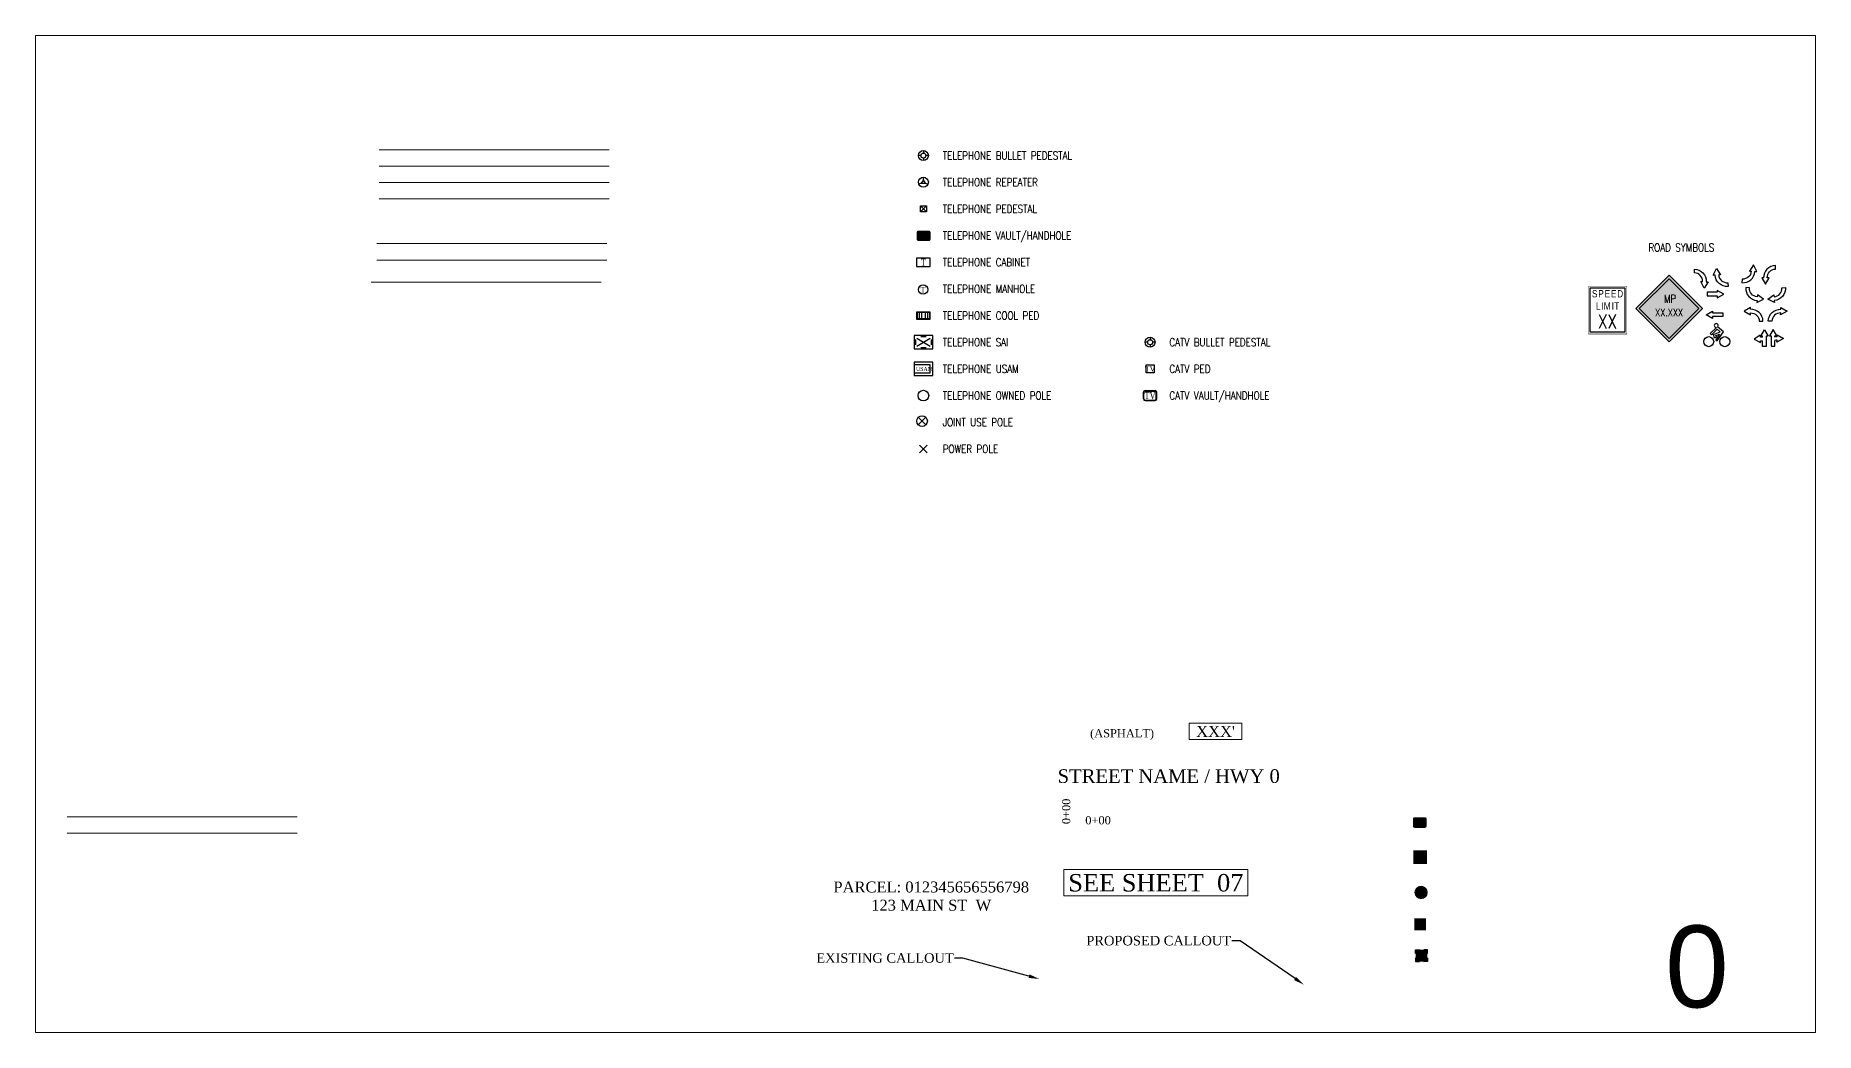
# Model space of a CAD drawing. Header units: feet. Extents: x 865220 to 2866543, y -2240498 to 973965.
# Drawn here: x 2855449 to 2856101, y 956130 to 956496 of the extents above; entities that cross this region are included whole.
import ezdxf
from ezdxf import colors
from ezdxf.entities.mleader import LeaderData, LeaderLine
from ezdxf.enums import TextEntityAlignment as Align
from ezdxf.lldxf.tags import DXFTag
from ezdxf.math import Vec2, Vec3

# ---------------------------------------------------------------- set-up
doc = ezdxf.new("R2010")
doc.units = ezdxf.units.FT
doc.header["$LTSCALE"] = 0.015
doc.header["$MEASUREMENT"] = 0
doc.set_wipeout_variables(frame=1)
for name, color, linetype in [('ADDRESS', 7, 'Continuous'), ('BOC', 7, 'BOC'), ('BORDER', 7, 'Continuous'), ('CATV STRUCT-EX', 30, 'CATV'), ('CENTER_LINE', 7, 'CL'), ('DETAIL', 7, 'Continuous'), ('DIMENSION-PROP', 7, 'Continuous'), ('EASEMENT', 7, 'EASEMENT'), ('ELEC STRUCT-EX', 1, 'Continuous'), ('EOP', 7, 'EOP'), ('F1', 112, 'F1'), ('FOOTAGE', 7, 'Continuous'), ('NOTES', 7, 'Continuous'), ('PUE', 7, 'PUE'), ('RUNNING LINE (AERIAL)', 10, 'Continuous'), ('RW', 174, 'RW'), ('STATIONING', 7, 'Continuous'), ('STREET NAME', 7, 'Continuous'), ('TAIL', 1, 'MST'), ('TEL LINE', 30, 'TEL'), ('TELEPHONE STRUCT-EX', 30, 'Continuous'), ('TELEPHONE STRUCT-PROP', 6, 'Continuous'), ('TRAFFIC LANE', 254, 'LANE')]:
    doc.layers.add(name, color=color, linetype=linetype)
doc.layers.add('RUNNING LINE (UNDERGROUND)', color=10, linetype='Continuous', lineweight=40)
doc.layers.add('WORK BOUNDARY', color=110, linetype='Continuous', lineweight=40)
doc.styles.add('Dimensions 100', font='arial.ttf')
doc.styles.add('Line', font='txt.shx', dxfattribs={"height": 3})
doc.styles.add('RS332', font='romans.shx', dxfattribs={"width": 0.8})
doc.styles.add('SIMPLEX', font='times.ttf', dxfattribs={"width": 0.8})
doc.styles.get("Standard").update_dxf_attribs({"font": 'times.ttf'})
doc.styles.add('Utilities', font='arial.ttf', dxfattribs={"height": 2.5})
tags = doc.linetypes.add('BOC', pattern='A,100,-5,["BOC",Line,S=1,R=0,X=0,Y=-1.5],-12', length=117).pattern_tags.tags
tags[6] = DXFTag(74, 10)
tags = doc.linetypes.add('CATV', pattern='A,20,-5,["CATV",Line,S=1,R=0,X=-2,Y=-1.5],-12', length=37).pattern_tags.tags
tags[6] = DXFTag(74, 10)
tags = doc.linetypes.add('CL', pattern='A,10,-8,8,-8,35,-8,8,-8,20,-5,["C/L",Line,S=1,R=0,X=0,Y=-1.5],-12,10', length=140).pattern_tags.tags
tags[22] = DXFTag(74, 10)
tags = doc.linetypes.add('EASEMENT', pattern='A,20,-4,4,-4,4,-4,4,-5,["ESMT",Line,S=1,R=0,X=-2,Y=-1.5],-12,4,-4', length=69).pattern_tags.tags
tags[18] = DXFTag(74, 10)
tags = doc.linetypes.add('EOP', pattern='A,100,-5,["EOP",Line,S=1,R=0,X=0,Y=-1.5],-12', length=117).pattern_tags.tags
tags[6] = DXFTag(74, 10)
tags = doc.linetypes.add('F1', pattern='A,15,-5,["F1",Line,S=1.5,R=0,X=0,Y=-1.5],-12', length=32).pattern_tags.tags
tags[6] = DXFTag(74, 10)
tags = doc.linetypes.add('LANE', pattern='A,10,-8,8,-8,8,-8,20,-5,["LANE",Line,S=1,R=0,X=0,Y=-1.5],-18,10', length=103).pattern_tags.tags
tags[18] = DXFTag(74, 10)
tags = doc.linetypes.add('MST', pattern='A,5,-5,5,-5,["TAIL",Line,S=1.5,R=0,X=0,Y=-1.5],-20', length=40).pattern_tags.tags
tags[10] = DXFTag(74, 10)
tags = doc.linetypes.add('PUE', pattern='A,20,-4,4,-4,4,-4,4,-5,["PUE",Line,S=1,R=0,X=0,Y=-1.5],-12,4,-4', length=69).pattern_tags.tags
tags[18] = DXFTag(74, 10)
tags = doc.linetypes.add('RW', pattern='A,10,-8,8,-8,8,-8,20,-5,["R/W",Line,S=1,R=0,X=0,Y=-1.5],-12,10', length=97).pattern_tags.tags
tags[18] = DXFTag(74, 10)
tags = doc.linetypes.add('TEL', pattern='A,20,-5,["T",Line,S=1,R=0,X=0,Y=-1.5],-12', length=37).pattern_tags.tags
tags[6] = DXFTag(74, 10)

# ---------------------------------------------------------------- blocks, each defined once
blk = doc.blocks.new("4'x4' BORE PIT")
at = {"color": 6}
blk.add_wipeout([(-2, 2), (2, 2), (2, -2), (-2, -2)], dxfattribs=at)
at = {"ltscale": 40, "true_color": 0xffffff}
h = blk.add_hatch(color=7, dxfattribs=at)
h.dxf.hatch_style = 1
h.paths.add_polyline_path([(-2, -2), (2, -2), (2, 2), (-2, 2)])
at = {"layer": 'RUNNING LINE (UNDERGROUND)', "color": 6, "lineweight": 0, "const_width": 0.3, "flags": 128}
blk.add_lwpolyline([(-2, 2), (2, 2), (2, -2), (-2, -2)], close=True, dxfattribs=at)
blk = doc.blocks.new('NEW HH')
at = {"ltscale": 40, "true_color": 0xffffff}
h = blk.add_hatch(color=7, dxfattribs=at)
h.dxf.hatch_style = 1
h.paths.add_polyline_path([(-0.061, -0.031, 0.414214), (-0.046, -0.046), (0.046, -0.046, 0.414214), (0.061, -0.031), (0.061, 0.031, 0.414214), (0.046, 0.046), (-0.046, 0.046, 0.414214), (-0.061, 0.031)])
at = {"layer": 'RUNNING LINE (UNDERGROUND)', "color": 6, "lineweight": 0, "const_width": 0.005, "flags": 128}
blk.add_lwpolyline([(-0.061, 0.031), (-0.061, -0.031, 0.414214), (-0.046, -0.046), (0.046, -0.046, 0.414214), (0.061, -0.031), (0.061, 0.031, 0.414214), (0.046, 0.046), (-0.046, 0.046, 0.414214)], format="xyb", close=True, dxfattribs=at)
at = {"layer": 'TELEPHONE STRUCT-PROP', "color": 18, "true_color": 0x000000, "style": 'Utilities'}
blk.add_text('HH', height=0.05, dxfattribs=at).set_placement((0, 0), align=Align.MIDDLE_CENTER)
blk = doc.blocks.new('Turn Arrow 1')
at = {"layer": 'TRAFFIC LANE'}
blk.add_lwpolyline([(6.03, 6.95, -0.414017), (1.59, 3.08), (1.47, 1.3, 0.414017), (7.82, 6.82), (8.73, 6.76), (7.14, 10.02), (5.12, 7.01)], format="xyb", close=True, dxfattribs=at).dxf.unprotected_set("ltscale", 0)
blk = doc.blocks.new('Turn Arrow 2')
at = {"layer": 'TRAFFIC LANE'}
blk.add_lwpolyline([(2.39, 4, -0.414017), (6.43, 8.28), (6.38, 10.07, 0.414017), (0.6, 3.95), (-0.32, 3.92), (1.58, 0.84), (3.3, 4.03)], format="xyb", close=True, dxfattribs=at).dxf.unprotected_set("ltscale", 0)
blk = doc.blocks.new('Turn Arrow Hybrid 1')
at = {"layer": 'TRAFFIC LANE', "ltscale": 10}
blk.add_lwpolyline([(26429.56, 28334.88), (26429.56, 28335.33), (26430.46, 28335.33), (26428.67, 28338.45), (26426.85, 28335.31), (26427.77, 28335.32), (26427.8, 28330.31), (26429.59, 28330.32), (26429.57, 28333.06)], dxfattribs=at)
blk.add_lwpolyline([(26429.56, 28334.88, -0.046171), (26430.66, 28334.95), (26430.69, 28335.86), (26433.77, 28333.96), (26430.58, 28332.24), (26430.61, 28333.16, 0.062647), (26429.57, 28333.06, 0.062647)], format="xyb", dxfattribs=at)
blk = doc.blocks.new('Turn Arrow Hybrid 2')
at = {"layer": 'TRAFFIC LANE', "ltscale": 10}
blk.add_lwpolyline([(26423.55, 28334.64, 0.046171), (26422.46, 28334.71), (26422.43, 28335.62), (26419.35, 28333.72), (26422.54, 28332), (26422.51, 28332.92, -0.062647), (26423.54, 28332.82, -0.062647)], format="xyb", dxfattribs=at)
blk.add_lwpolyline([(26423.55, 28334.64), (26423.56, 28335.09), (26422.66, 28335.09), (26424.44, 28338.21), (26426.26, 28335.07), (26425.35, 28335.08), (26425.32, 28330.07), (26423.53, 28330.08), (26423.54, 28332.82)], dxfattribs=at)
blk = doc.blocks.new('TELEPHONE BULLET PEDESTAL')
at = {"layer": 'TELEPHONE STRUCT-EX'}
for p, q in [((-0.9375, 0), (-1.875, 0)), ((-0.9375, 0), (-1.875, 0)), ((0, 1.875), (0, 0.9375)), ((0, 1.875), (0, 0.9375)), ((1.875, 0), (0.9375, 0)), ((1.875, 0), (0.9375, 0)), ((0, -0.9375), (0, -1.875)), ((0, -0.9375), (0, -1.875))]:
    blk.add_line(p, q, dxfattribs=at)
for radius in [1.875, 1.875, 0.9375, 0.9375]:
    blk.add_circle((0, 0), radius, dxfattribs=at)
blk = doc.blocks.new('TELEPHONE REPEATER')
at = {"layer": 'TELEPHONE STRUCT-EX'}
for p, q in [((0, 0.94), (-0.86, -0.37)), ((0, 0.94), (0, 1.88)), ((0.86, -0.37), (0, 0.94)), ((-0.86, -0.37), (-1.73, -0.73)), ((-0.86, -0.37), (0.86, -0.37)), ((0.86, -0.37), (1.73, -0.73))]:
    blk.add_line(p, q, dxfattribs=at)
blk.add_circle((0, 0), 1.88, dxfattribs=at)
blk = doc.blocks.new('TELPED')
at = {"linetype": 'Continuous', "flags": 128}
blk.add_lwpolyline([(0.28, 0.28), (0.28, -0.28), (-0.28, -0.28), (-0.28, 0.28)], close=True, dxfattribs=at)
blk = doc.blocks.new('TELEPHONE PEDESTAL')
at = {"layer": 'TELEPHONE STRUCT-EX'}
for p, q in [((-1.12, 1.12), (1.12, -1.12)), ((1.12, 1.12), (-1.12, -1.12))]:
    blk.add_line(p, q, dxfattribs=at)
at = {"layer": 'TELEPHONE STRUCT-EX', "xscale": 4, "yscale": 4, "zscale": 4}
blk.add_blockref('TELPED', (0, 0), dxfattribs=at)
blk = doc.blocks.new('TELEPHONE MANHOLE')
at = {"layer": 'TELEPHONE STRUCT-EX'}
blk.add_circle((0, 0), 1.76, dxfattribs=at)
at = {"layer": 'TELEPHONE STRUCT-EX', "style": 'SIMPLEX'}
blk.add_text('T', height=2, dxfattribs=at).set_placement((0, 0.01), align=Align.MIDDLE_CENTER)
blk = doc.blocks.new('SAI')
at = {"layer": 'TELEPHONE STRUCT-EX'}
for p, q in [((3.5, 2.5), (-3.5, 2.5)), ((-3.5, 2.5), (-3.5, -2.5)), ((-3, 1), (-3, -1)), ((-2.5, 1.5), (2.5, -1.5)), ((-2.5, -1.5), (2.5, 1.5)), ((1, 2), (-1, 2)), ((3, -1), (3, 1)), ((3.5, -2.5), (3.5, 2.5)), ((-3.5, -2.5), (3.5, -2.5)), ((-1, -2), (1, -2))]:
    blk.add_line(p, q, dxfattribs=at)
blk = doc.blocks.new('TELEPHONE CABINET')
at = {"layer": 'TELEPHONE STRUCT-EX', "linetype": 'Continuous'}
blk.add_lwpolyline([(-2.6, -1.6), (2.6, -1.6), (2.6, 1.6), (-2.6, 1.6)], close=True, dxfattribs=at)
at = {"layer": 'TELEPHONE STRUCT-EX', "style": 'SIMPLEX', "width": 0.8}
blk.add_text('T', height=2.6, dxfattribs=at).set_placement((0, 0), align=Align.MIDDLE_CENTER)
blk = doc.blocks.new('TELEPHONE COOL PED')
at = {"layer": 'TELEPHONE STRUCT-EX'}
for p, q in [((-1.55, 1.23), (-1.55, -1.23)), ((-0.73, 1.23), (-0.73, -1.23)), ((0.73, 1.23), (0.73, -1.23)), ((1.55, 1.23), (1.55, -1.23))]:
    blk.add_line(p, q, dxfattribs=at)
at = {"layer": 'TELEPHONE STRUCT-EX', "flags": 128}
for points in [[(2.46, 1.43), (2.46, -1.43), (-2.46, -1.43), (-2.46, 1.43)], [(2.26, 1.23), (2.26, -1.23), (-2.26, -1.23), (-2.26, 1.23)]]:
    blk.add_lwpolyline(points, close=True, dxfattribs=at)
blk = doc.blocks.new('TELEPHONE USAM')
at = {"layer": 'TELEPHONE STRUCT-EX'}
for p, q in [((-3.5, 2.5), (-3.5, -2.5)), ((3.5, 2.5), (-3.5, 2.5)), ((2.5, 1.5), (-3.5, 1.5)), ((2.5, -1.5), (2.5, 1.5)), ((3.5, -2.5), (3.5, 2.5)), ((-3.5, -1.5), (2.5, -1.5)), ((-3.5, -2.5), (3.5, -2.5))]:
    blk.add_line(p, q, dxfattribs=at)
at = {"layer": 'TELEPHONE STRUCT-EX', "style": 'SIMPLEX', "width": 0.8}
blk.add_text('USAM', height=1.5, dxfattribs=at).set_placement((-2.77, -0.76))
blk = doc.blocks.new('TELEPHONE OWNED POLE')
at = {"layer": 'TELEPHONE STRUCT-EX'}
blk.add_circle((0, 0), 2, dxfattribs=at)
blk = doc.blocks.new('CATV PED')
at = {"layer": 'CATV STRUCT-EX', "flags": 128}
blk.add_lwpolyline([(1.5, -1.5), (-1.5, -1.5), (-1.5, 1.5), (1.5, 1.5)], close=True, dxfattribs=at)
at = {"layer": 'CATV STRUCT-EX', "style": 'SIMPLEX', "width": 0.8}
blk.add_text('TV', height=2, dxfattribs=at).set_placement((0, 0), align=Align.MIDDLE_CENTER)
blk = doc.blocks.new('CATV VAULT - HH')
at = {"layer": 'CATV STRUCT-EX'}
for p, q in [((-2.5, -1.25), (-2.5, 1.25)), ((-2.35, -1.25), (-2.35, 1.25)), ((-1.88, 1.88), (1.88, 1.88)), ((-1.88, 1.72), (1.88, 1.72)), ((2.35, -1.25), (2.35, 1.25)), ((2.5, -1.25), (2.5, 1.25)), ((-1.88, -1.72), (1.88, -1.72)), ((-1.88, -1.88), (1.88, -1.88))]:
    blk.add_line(p, q, dxfattribs=at)
for centre, radius, start, end in [((-1.88, 1.25), 0.625, 90, 180), ((-1.88, 1.25), 0.475, 90, 180), ((1.88, 1.25), 0.625, 0, 90), ((1.88, 1.25), 0.475, 0, 90), ((-1.88, -1.25), 0.625, 180, 270), ((-1.88, -1.25), 0.475, 180, 270), ((1.88, -1.25), 0.625, 270, 0), ((1.88, -1.25), 0.475, 270, 0)]:
    blk.add_arc(centre, radius, start, end, dxfattribs=at)
at = {"layer": 'CATV STRUCT-EX', "style": 'SIMPLEX', "width": 0.8}
blk.add_text('TV', height=2.6, dxfattribs=at).set_placement((0, 0), align=Align.MIDDLE_CENTER)
blk = doc.blocks.new('CATV BULLET PEDESTAL')
at = {"layer": 'CATV STRUCT-EX'}
for p, q in [((-0.9375, 0), (-1.875, 0)), ((-0.9375, 0), (-1.875, 0)), ((0, 1.875), (0, 0.9375)), ((0, 1.875), (0, 0.9375)), ((1.875, 0), (0.9375, 0)), ((1.875, 0), (0.9375, 0)), ((0, -0.9375), (0, -1.875)), ((0, -0.9375), (0, -1.875))]:
    blk.add_line(p, q, dxfattribs=at)
for radius in [1.875, 1.875, 0.9375, 0.9375]:
    blk.add_circle((0, 0), radius, dxfattribs=at)
blk = doc.blocks.new('Power Pole')
at = {"layer": 'ELEC STRUCT-EX'}
for p, q in [((1.38, 1.38), (-1.38, -1.38)), ((-1.38, 1.38), (1.38, -1.38))]:
    blk.add_line(p, q, dxfattribs=at)
blk = doc.blocks.new('EX HH')
at = {"ltscale": 40, "true_color": 0xffffff}
h = blk.add_hatch(color=7, dxfattribs=at)
h.dxf.hatch_style = 1
h.paths.add_polyline_path([(-0.061, -0.031, 0.414214), (-0.046, -0.046), (0.046, -0.046, 0.414214), (0.061, -0.031), (0.061, 0.031, 0.414214), (0.046, 0.046), (-0.046, 0.046, 0.414214), (-0.061, 0.031)])
at = {"color": 30, "const_width": 0.005, "flags": 128}
blk.add_lwpolyline([(-0.061, 0.031), (-0.061, -0.031, 0.414214), (-0.046, -0.046), (0.046, -0.046, 0.414214), (0.061, -0.031), (0.061, 0.031, 0.414214), (0.046, 0.046), (-0.046, 0.046, 0.414214)], format="xyb", close=True, dxfattribs=at)
at = {"layer": 'RUNNING LINE (UNDERGROUND)', "color": 7, "lineweight": -3, "flags": 128}
blk.add_lwpolyline([(-0.054, 0.031), (-0.054, -0.031, 0.414214), (-0.046, -0.038), (0.046, -0.038, 0.414214), (0.054, -0.031), (0.054, 0.031, 0.414214), (0.046, 0.038), (-0.046, 0.038, 0.414214)], format="xyb", close=True, dxfattribs=at)
at = {"layer": 'TELEPHONE STRUCT-PROP', "color": 30, "style": 'Utilities'}
blk.add_text('HH', height=0.05, dxfattribs=at).set_placement((0, 0), align=Align.MIDDLE_CENTER)
blk = doc.blocks.new('*U60')
at = {"ltscale": 40, "true_color": 0xffffff}
h = blk.add_hatch(color=7, dxfattribs=at)
h.dxf.hatch_style = 1
h.paths.add_polyline_path([(0, -13.51), (13.51, 0), (0, 13.51), (-13.51, 0)])
at = {"color": 18, "lineweight": 25, "ltscale": 40, "true_color": 0x000000}
for points in [[(-13.51, 0), (0, 13.51), (13.51, 0), (0, -13.51)], [(-12.09, 0), (0, 12.09), (12.09, 0), (0, -12.09)]]:
    blk.add_lwpolyline(points, close=True, dxfattribs=at)
at = {"layer": 'NOTES', "color": 18, "lineweight": 25, "ltscale": 10, "true_color": 0x000000, "insert": (-3.42, 5.6), "char_height": 3.2, "attachment_point": 1, "style": 'RS332'}
blk.add_mtext_dynamic_manual_height_columns('\\pxqc;MP', width=7.621, gutter_width=24, heights=[0], dxfattribs=at)
at = {"layer": 'NOTES', "color": 18, "lineweight": 25, "ltscale": 3, "true_color": 0x000000, "style": 'RS332', "width": 0.8}
blk.add_attdef('X.XXX', text='', height=3, dxfattribs=at).set_placement((0.02, -3.11), align=Align.CENTER)
blk = doc.blocks.new('SPEED LIMIT')
at = {"color": 7}
blk.add_wipeout([(-11.7, 14.6), (11.7, 14.6), (11.7, -14.6), (-11.7, -14.6)], dxfattribs=at)
at = {"layer": 'NOTES', "color": 7, "ltscale": 10, "const_width": 0.3}
blk.add_lwpolyline([(-11.7, 14.6), (11.7, 14.6), (11.7, -14.6), (-11.7, -14.6)], close=True, dxfattribs=at)
at = {"layer": 'NOTES', "color": 7, "ltscale": 10}
blk.add_lwpolyline([(-10.6, 13.5), (10.6, 13.5), (10.6, -13.5), (-10.6, -13.5)], close=True, dxfattribs=at)
at = {"layer": 'NOTES', "color": 7, "ltscale": 10, "insert": (-6.5, 12.2), "char_height": 4.5, "attachment_point": 1, "style": 'RS332'}
blk.add_mtext_dynamic_manual_height_columns('\\pxqc;{\\fArial|b0|i0|c0|p34;\\T1.15;SPEED LIMIT}', width=13.46, gutter_width=30, heights=[0], dxfattribs=at)
at = {"layer": 'NOTES', "color": 7, "lineweight": 30, "ltscale": 3, "style": 'RS332', "width": 0.8}
blk.add_attdef('X', text='', height=8.5, dxfattribs=at).set_placement((-0.1, -11.3), align=Align.CENTER)
blk = doc.blocks.new('Traffic Arrow')
at = {"layer": 'TRAFFIC LANE'}
blk.add_lwpolyline([(9.01, 0.9), (4, 0.88), (4, 1.78), (0.89, -0.01), (4.02, -1.83), (4.01, -0.91), (9.02, -0.89)], close=True, dxfattribs=at).dxf.unprotected_set("ltscale", 0)
blk = doc.blocks.new('bike')
at = {"layer": 'TRAFFIC LANE', "flags": 128}
for points in [[(-0.3, 1.82), (-1.81, 0.33)], [(-1.81, 0.33), (-1.48, -0.01)], [(0.63, 0.76), (-0.1, 1.36), (-1.48, -0.01)], [(-0.76, -0.74), (-1.04, 0.08), (0.63, 0.76)], [(0.46, 0.19), (-0.48, -1.2), (-0.09, -1.46), (1.39, 0.74), (-0.06, 1.94)], [(-0.32, -0.59), (-0.46, -0.19), (0.46, 0.19)], [(-0.76, -0.74), (-0.32, -0.59)]]:
    blk.add_lwpolyline(points, dxfattribs=at).dxf.unprotected_set("ltscale", 0)
at = {"layer": 'TRAFFIC LANE'}
for centre in [(-2.19, -1.65), (1.72, -1.65)]:
    blk.add_circle(centre, 1.22, dxfattribs=at).dxf.unprotected_set("ltscale", 0)
blk.add_arc((-0.37, 2.28), 0.466, 312.5021, 278.9197, dxfattribs=at).dxf.unprotected_set("ltscale", 0)
blk = doc.blocks.new('JOINT USE POLE')
at = {"layer": 'TELEPHONE STRUCT-EX', "color": 0}
for p, q in [((1.41, 1.41), (-1.41, -1.41)), ((-1.41, 1.41), (1.41, -1.41))]:
    blk.add_line(p, q, dxfattribs=at)
blk.add_circle((0, 0), 2, dxfattribs=at)
blk = doc.blocks.new('Proposed FlowerPot')
at = {"lineweight": 5, "ltscale": 100, "true_color": 0xffffff}
h = blk.add_hatch(color=7, dxfattribs=at)
h.dxf.hatch_style = 1
h.paths.add_polyline_path([(-0.06, 0, 0.414214), (0, -0.06, 0.414214), (0.06, 0, 0.414214), (0, 0.06, 0.414214)])
at = {"lineweight": 5, "ltscale": 100}
blk.add_circle((0, 0), 0.0604, dxfattribs=at)
at = {"layer": 'RUNNING LINE (UNDERGROUND)', "color": 6, "lineweight": 5, "const_width": 0.00907, "flags": 128}
blk.add_lwpolyline([(-0.06, 0, -0.414214), (0, 0.06, -0.414214), (0.06, 0, -0.414214), (0, -0.06, -0.414214), (-0.06, 0)], format="xyb", dxfattribs=at)
at = {"color": 18, "linetype": 'ByBlock', "lineweight": 5, "ltscale": 100, "true_color": 0x000000, "style": 'Dimensions 100'}
blk.add_text('F', height=0.0744, dxfattribs=at).set_placement((-0.029, -0.037))
blk = doc.blocks.new('PFP')
at = {"color": 6}
blk.add_wipeout([(-0.121, 0.121), (0.121, 0.121), (0.121, -0.121), (-0.121, -0.121)], dxfattribs=at)
at = {"ltscale": 40, "true_color": 0xffffff}
h = blk.add_hatch(color=7, dxfattribs=at)
h.dxf.hatch_style = 1
h.paths.add_polyline_path([(-0.121, -0.121), (0.121, -0.121), (0.121, 0.121), (-0.121, 0.121)])
at = {"layer": 'RUNNING LINE (UNDERGROUND)', "color": 6, "lineweight": 0, "const_width": 0.0181, "flags": 128}
blk.add_lwpolyline([(-0.121, 0.121), (0.121, 0.121), (0.121, -0.121), (-0.121, -0.121)], close=True, dxfattribs=at)
at = {"layer": 'RUNNING LINE (UNDERGROUND)', "color": 18, "lineweight": 0, "true_color": 0x000000, "const_width": 0.0181, "flags": 128}
for points in [[(-0.084, -0.084), (0.084, 0.084)], [(-0.084, 0.084), (0.084, -0.084)]]:
    blk.add_lwpolyline(points, dxfattribs=at)
blk = doc.blocks.new('*U65')
at = {"ltscale": 40}
h = blk.add_hatch(color=6, dxfattribs=at)
h.dxf.hatch_style = 1
h.paths.add_polyline_path([(0.121, -0.044), (0.121, 0.044, 0.307805), (0.044, 0.12), (-0.044, 0.12, 0.307805), (-0.121, 0.044), (-0.121, -0.044, 0.307805), (-0.044, -0.12), (0.044, -0.12, 0.307805)])
at = {"ltscale": 100, "true_color": 0x000000}
h = blk.add_hatch(color=18, dxfattribs=at)
h.dxf.hatch_style = 1
h.paths.add_polyline_path([(0.121, -0.12), (0.121, -0.044, -0.307805), (0.044, -0.12)])
h.paths.add_polyline_path([(-0.121, -0.044), (-0.121, -0.12), (-0.044, -0.12, -0.307805)])
h.paths.add_polyline_path([(-0.121, 0.12), (-0.121, 0.044, -0.307805), (-0.044, 0.12)])
h.paths.add_polyline_path([(0.121, 0.044), (0.121, 0.12), (0.044, 0.12, -0.307805)])
at = {"color": 18, "ltscale": 100, "true_color": 0x000000, "flags": 128}
for points in [[(-0.121, 0.12), (-0.044, 0.12, 0.307805), (-0.121, 0.044), (-0.121, 0.12)], [(0.121, 0.12), (0.044, 0.12, -0.307805), (0.121, 0.044), (0.121, 0.12)], [(-0.121, -0.12), (-0.044, -0.12, -0.307805), (-0.121, -0.044), (-0.121, -0.12)], [(0.121, -0.12), (0.044, -0.12, 0.307805), (0.121, -0.044), (0.121, -0.12)]]:
    blk.add_lwpolyline(points, format="xyb", dxfattribs=at)
at = {"color": 7, "lineweight": 50, "ltscale": 100, "true_color": 0xffffff, "flags": 128}
for points in [[(-0.039, 0), (0.039, 0)], [(0, -0.039), (0, 0.039)]]:
    blk.add_lwpolyline(points, dxfattribs=at)

msp = doc.modelspace()

# ---------------------------------------------------------------- linework, layer by layer
at = {"layer": 'BOC', "lineweight": 5, "ltscale": 40, "flags": 128}
msp.add_lwpolyline([(2855575.09, 956441.68), (2855659.37, 956441.68)], dxfattribs=at)
at = {"layer": 'CENTER_LINE', "lineweight": 5, "ltscale": 40, "flags": 128}
msp.add_lwpolyline([(2855575.09, 956453.68), (2855659.37, 956453.68)], dxfattribs=at)
at = {"layer": 'EASEMENT', "lineweight": 5, "ltscale": 40, "flags": 128}
msp.add_lwpolyline([(2855574.27, 956413.32), (2855658.55, 956413.32)], dxfattribs=at)
at = {"layer": 'EOP', "lineweight": 5, "ltscale": 40, "flags": 128}
msp.add_lwpolyline([(2855575.09, 956447.68), (2855659.37, 956447.68)], dxfattribs=at)
at = {"layer": 'F1', "lineweight": 5, "ltscale": 40, "flags": 128}
msp.add_lwpolyline([(2855460.83, 956203.3), (2855545.1, 956203.3)], dxfattribs=at)
at = {"layer": 'PUE', "lineweight": 5, "ltscale": 40, "flags": 128}
msp.add_lwpolyline([(2855574.27, 956419.32), (2855658.55, 956419.32)], dxfattribs=at)
at = {"layer": 'RW', "lineweight": 5, "ltscale": 40, "flags": 128}
msp.add_lwpolyline([(2855575.09, 956435.68), (2855659.37, 956435.68)], dxfattribs=at)
at = {"layer": 'TAIL', "lineweight": 5, "ltscale": 100, "flags": 128}
msp.add_lwpolyline([(2855460.83, 956209.3), (2855545.1, 956209.3)], dxfattribs=at)
at = {"layer": 'TEL LINE', "lineweight": 5, "ltscale": 40, "flags": 128}
msp.add_lwpolyline([(2855572.22, 956405.17), (2855656.49, 956405.17)], dxfattribs=at)

# ---------------------------------------------------------------- block references
at = {"lineweight": 5, "xscale": 0.9036914640000002, "yscale": 0.9036914640000002, "zscale": 0.9036914640000002}
msp.add_blockref('*U60', (2856047.65, 956395.52), dxfattribs=at).add_auto_attribs({'X.XXX': 'XX.XXX'})
at = {"lineweight": 5}
for name, p, xscale, yscale, zscale in [('Turn Arrow 2', (2856061.74, 956402.42), -0.7500000000000001, 0.7500000000000001, 0.7500000000000001), ('Turn Arrow 1', (2856070.34, 956402.67), -0.7500000000000001, 0.7500000000000001, 0.7500000000000001), ('Turn Arrow 1', (2856073.24, 956404.03), 0.7500000000000001, 0.7500000000000001, 0.7500000000000001), ('Turn Arrow 2', (2856081.84, 956403.79), 0.7500000000000001, 0.7500000000000001, 0.7500000000000001), ('Turn Arrow Hybrid 2', (2836264.25, 935134.06), 0.7500000000000001, 0.7500000000000001, 0.7500000000000001), ('Turn Arrow Hybrid 1', (2836264.25, 935134.06), 0.7500000000000001, 0.7500000000000001, 0.7500000000000001), ('NEW HH', (2855956.33, 956207.24), 40, 40, 40), ('Proposed FlowerPot', (2855956.79, 956181.63), 37.20833653414967, 37.20833653414967, 37.20833653414967), ('*U65', (2855956.96, 956158.47), 18, 18, 18)]:
    msp.add_blockref(name, p, dxfattribs=dict(at, xscale=xscale, yscale=yscale, zscale=zscale))
at = {"lineweight": 5, "yscale": 0.7500000000000001, "zscale": 0.7500000000000001}
for name, p, xscale, rotation in [('Turn Arrow 1', (2856074.75, 956404.35), 0.7500000000000001, 270), ('Turn Arrow 1', (2856091.31, 956404.35), -0.7500000000000001, 90), ('Turn Arrow 2', (2856074.5, 956395.74), 0.7500000000000001, 270), ('Turn Arrow 2', (2856091.55, 956395.74), -0.7500000000000001, 90)]:
    msp.add_blockref(name, p, dxfattribs=dict(at, xscale=xscale, rotation=rotation))
at = {"lineweight": 5}
msp.add_blockref('Power Pole', (2855774.47, 956344.11), dxfattribs=at)
at = {"layer": 'CATV STRUCT-EX', "lineweight": 5, "xscale": 0.9768868823137693, "yscale": 0.9768868823137693, "zscale": 0.9768868823137693}
for name, p in [('CATV BULLET PEDESTAL', (2855857.51, 956383.19)), ('CATV PED', (2855857.51, 956373.42)), ('CATV VAULT - HH', (2855857.51, 956363.65))]:
    msp.add_blockref(name, p, dxfattribs=at)
at = {"layer": 'DETAIL', "lineweight": 5, "yscale": 0.75, "zscale": 0.75, "rotation": 180}
for p, xscale in [((2856068.32, 956400.83), 0.75), ((2856060.6, 956393.25), -0.75)]:
    msp.add_blockref('Traffic Arrow', p, dxfattribs=dict(at, xscale=xscale))
at = {"layer": 'DIMENSION-PROP', "lineweight": 5, "xscale": 0.9768868823137693, "yscale": 0.9768868823137693, "zscale": 0.9768868823137693}
for name, p in [('TELEPHONE OWNED POLE', (2855774.47, 956363.65)), ('JOINT USE POLE', (2855774, 956354.31))]:
    msp.add_blockref(name, p, dxfattribs=at)
at = {"layer": 'TELEPHONE STRUCT-EX', "lineweight": 5}
for name, p, xscale, yscale, zscale in [('TELEPHONE BULLET PEDESTAL', (2855774.47, 956451.57), 0.9768868823137693, 0.9768868823137693, 0.9768868823137693), ('TELEPHONE REPEATER', (2855774.47, 956441.8), 0.9768868823137693, 0.9768868823137693, 0.9768868823137693), ('TELEPHONE PEDESTAL', (2855774.47, 956432.03), 0.9768868823137693, 0.9768868823137693, 0.9768868823137693), ('EX HH', (2855774.57, 956422.19), 40, 40, 40), ('TELEPHONE CABINET', (2855774.47, 956412.49), 0.9768868823137693, 0.9768868823137693, 0.9768868823137693), ('TELEPHONE MANHOLE', (2855774.36, 956402.47), 0.9768868823137693, 0.9768868823137693, 0.9768868823137693), ('TELEPHONE COOL PED', (2855774.47, 956392.96), 0.9768868823137693, 0.9768868823137693, 0.9768868823137693), ('SAI', (2855774.47, 956383.19), 0.9768868823137693, 0.9768868823137693, 0.9768868823137693), ('TELEPHONE USAM', (2855774.47, 956373.42), 0.9768868823137693, 0.9768868823137693, 0.9768868823137693)]:
    msp.add_blockref(name, p, dxfattribs=dict(at, xscale=xscale, yscale=yscale, zscale=zscale))
at = {"layer": 'TRAFFIC LANE', "lineweight": 5, "xscale": 1.504757717259673, "yscale": 1.504757717259673, "zscale": 1.504757717259673}
msp.add_blockref('bike', (2856065.46, 956385.89), dxfattribs=at)

# ---------------------------------------------------------------- texts
at = {"layer": 'BORDER', "lineweight": 5, "style": 'RS332', "width": 0.8}
for s, height, p in [('TELEPHONE BULLET PEDESTAL', 2.9307, (2855781.57, 956451.57)), ('TELEPHONE REPEATER', 2.9307, (2855781.57, 956441.8)), ('TELEPHONE PEDESTAL', 2.9307, (2855781.57, 956432.03)), ('TELEPHONE VAULT/HANDHOLE', 2.9307, (2855781.57, 956422.26)), ('ROAD SYMBOLS', 2.9307, (2856040.08, 956417.86)), ('TELEPHONE CABINET', 2.9307, (2855781.57, 956412.49)), ('TELEPHONE MANHOLE', 2.9307, (2855781.57, 956402.73)), ('TELEPHONE COOL PED', 2.9307, (2855781.57, 956392.96)), ('TELEPHONE SAI', 2.9307, (2855781.57, 956383.19)), ('CATV BULLET PEDESTAL', 2.9307, (2855864.6, 956383.19)), ('TELEPHONE USAM', 2.9307, (2855781.57, 956373.42)), ('CATV PED', 2.931, (2855864.6, 956373.42)), ('TELEPHONE OWNED POLE', 2.9307, (2855781.57, 956363.65)), ('CATV VAULT/HANDHOLE', 2.9307, (2855864.6, 956363.65)), ('JOINT USE POLE', 2.9307, (2855781.57, 956353.88)), ('POWER POLE', 2.931, (2855781.57, 956344.11))]:
    msp.add_text(s, height=height, dxfattribs=at).set_placement(p, align=Align.MIDDLE_LEFT)
at = {"layer": 'WORK BOUNDARY', "lineweight": 5, "ltscale": 3, "style": 'Utilities'}
msp.add_text('0', height=30, dxfattribs=at).set_placement((2856046.2, 956139.52))

# ---------------------------------------------------------------- next in the draw order: block references
at = {"layer": 'RUNNING LINE (AERIAL)', "lineweight": 5, "xscale": 0.6, "yscale": 0.6, "zscale": 0.6}
msp.add_blockref('SPEED LIMIT', (2856025.13, 956395), dxfattribs=at).add_auto_attribs({'X': 'XX'})

# ---------------------------------------------------------------- next in the draw order: linework, layer by layer
at = {"layer": 'WORK BOUNDARY', "lineweight": 5}
msp.add_lwpolyline([(2855449.25, 956130.36), (2856101.25, 956130.36), (2856101.25, 956495.53), (2855449.25, 956495.53)], close=True, dxfattribs=at)

# ---------------------------------------------------------------- next in the draw order: block references
at = {"lineweight": 5}
for name, p, xscale, yscale, zscale in [('PFP', (2855956.47, 956194.54), 19.58057085319607, 19.58057085319607, 19.58057085319607), ("4'x4' BORE PIT", (2855956.49, 956169.96), 1.008214499303968, 1.008214499303968, 1.008214499303968)]:
    msp.add_blockref(name, p, dxfattribs=dict(at, xscale=xscale, yscale=yscale, zscale=zscale))

# ---------------------------------------------------------------- next in the draw order: texts
at = {"layer": 'ADDRESS', "lineweight": 5, "ltscale": 5, "insert": (2855777.35, 956185.63), "char_height": 4, "attachment_point": 2, "bg_fill": 3, "box_fill_scale": 1.5, "bg_fill_color": 256, "bg_fill_true_color": 13158600, "bg_fill_transparency": 0}
msp.add_mtext('\\pxqc;PARCEL: 012345656556798\\P123 MAIN ST  W', dxfattribs=at)
at = {"layer": 'DETAIL', "lineweight": 5, "ltscale": 5, "insert": (2855847.26, 956241.45), "char_height": 3, "width": 17.8586, "attachment_point": 2, "bg_fill": 3, "box_fill_scale": 1.5, "bg_fill_color": 256, "bg_fill_true_color": 13158600, "bg_fill_transparency": 0}
msp.add_mtext('\\pxqc;(ASPHALT)', dxfattribs=at)
at = {"layer": 'DETAIL', "lineweight": 5, "ltscale": 5, "insert": (2855859.64, 956188.38), "char_height": 6.4, "attachment_point": 2, "bg_fill": 19, "box_fill_scale": 1.25, "bg_fill_color": 256, "bg_fill_transparency": 0}
msp.add_mtext('SEE SHEET  07', dxfattribs=at)
at = {"layer": 'FOOTAGE', "lineweight": 5, "ltscale": 40, "insert": (2855881.51, 956240.63), "char_height": 4, "width": 17.3446, "attachment_point": 5, "bg_fill": 19, "box_fill_scale": 1.25, "bg_fill_color": 256, "bg_fill_transparency": 0}
msp.add_mtext("\\pxqc;XXX'", dxfattribs=at)
at = {"layer": 'STATIONING', "lineweight": 5, "ltscale": 5, "insert": (2855825.28, 956211.33), "char_height": 3, "width": 9.5157, "attachment_point": 2, "rotation": 90, "bg_fill": 3, "box_fill_scale": 1.5, "bg_fill_color": 256, "bg_fill_true_color": 13158600, "bg_fill_transparency": 0}
msp.add_mtext('\\pxqc;0+00', dxfattribs=at)

# ---------------------------------------------------------------- next in the draw order: leaders
at = {"layer": 'DETAIL', "lineweight": 5, "ltscale": 5}
ml = msp.add_multileader_mtext('Standard', dxfattribs=at)
ml.set_content('PROPOSED CALLOUT', color=256)
ml.set_leader_properties()
ml.build(insert=Vec2(0, 0))
ml.multileader.update_dxf_attribs({"has_text_frame": 1, "text_left_attachment_type": 2, "text_right_attachment_type": 2, "dogleg_length": 3})
ctx = ml.context
ctx.base_point, ctx.char_height, ctx.landing_gap_size, ctx.plane_origin = Vec3(2855833.89, 956163.94), 3.5, 1, Vec3(2855938.2, 956180.76)
ctx.left_attachment, ctx.right_attachment, ctx.text_align_type = 2, 2, 1
notes = []
notes.append((ctx, [(0, (1, 1, 0), (2855890.5, 956163.94), (-1, 0), 3, [(0, [(2855913.93, 956147.81)], 0, [])])]))
ctx.mtext.insert, ctx.mtext.alignment, ctx.mtext.flow_direction = Vec3(2855860.69, 956165.73), 2, 5
ctx.mtext.has_bg_fill, ctx.mtext.bg_color, ctx.mtext.bg_scale_factor, ctx.mtext.bg_transparency, ctx.mtext.use_window_bg_color = 1, -1027028792, 1.5, 0, 1
ml = msp.add_multileader_mtext('Standard', dxfattribs=at)
ml.set_content('EXISTING CALLOUT', color=256)
ml.set_leader_properties()
ml.build(insert=Vec2(0, 0))
ml.multileader.update_dxf_attribs({"text_left_attachment_type": 2, "text_right_attachment_type": 2, "dogleg_length": 3})
ctx = ml.context
ctx.base_point, ctx.char_height, ctx.landing_gap_size, ctx.plane_origin = Vec3(2855734.92, 956157.58), 3.5, 1, Vec3(2855809.31, 956146.1)
ctx.left_attachment, ctx.right_attachment, ctx.text_align_type = 2, 2, 1
notes.append((ctx, [(0, (1, 1, 0), (2855788.92, 956157.58), (-1, 0), 3, [(0, [(2855817.02, 956149.92)], 0, [])])]))
ctx.mtext.insert, ctx.mtext.alignment, ctx.mtext.flow_direction = Vec3(2855760.42, 956159.37), 2, 5
ctx.mtext.has_bg_fill, ctx.mtext.bg_color, ctx.mtext.bg_scale_factor, ctx.mtext.bg_transparency, ctx.mtext.use_window_bg_color = 1, -1027028792, 1.5, 0, 1
for ctx, leaders in notes:
    for number, flags, end, landing, length, lines in leaders:
        leader = LeaderData()
        leader.index, (leader.has_last_leader_line, leader.has_dogleg_vector, leader.attachment_direction) = number, flags
        leader.last_leader_point, leader.dogleg_vector, leader.dogleg_length = Vec3(end), Vec3(landing), length
        for number, points, colour, breaks in lines:
            line = LeaderLine()
            line.index, line.vertices, line.color, line.breaks = number, Vec3.list(points), colors.encode_raw_color(colour), breaks
            leader.lines.append(line)
        ctx.leaders.append(leader)

# ---------------------------------------------------------------- next in the draw order: texts
at = {"layer": 'STATIONING', "lineweight": 5, "ltscale": 5, "insert": (2855838.47, 956209.59), "char_height": 3, "width": 9.5157, "attachment_point": 2, "bg_fill": 3, "box_fill_scale": 1.5, "bg_fill_color": 256, "bg_fill_true_color": 13158600, "bg_fill_transparency": 0}
msp.add_mtext('\\pxqc;0+00', dxfattribs=at)

# ---------------------------------------------------------------- next in the draw order: leaders
at = {"layer": 'STREET NAME', "lineweight": 5, "ltscale": 5}
ml = msp.add_multileader_mtext('Standard', dxfattribs=at)
ml.set_content('STREET NAME / HWY 0', color=256)
ml.set_leader_properties()
ml.build(insert=Vec2(0, 0))
ml.multileader.update_dxf_attribs({"leader_type": 0, "text_left_attachment_type": 2, "text_right_attachment_type": 2, "dogleg_length": 3})
ctx = ml.context
ctx.base_point, ctx.char_height, ctx.plane_origin = Vec3(2855822.94, 956224.13), 5, Vec3(2855927.17, 956212.66)
ctx.left_attachment, ctx.right_attachment, ctx.text_align_type = 2, 2, 1
notes = []
notes.append((ctx, [(0, (1, 1, 0), (2855908.78, 956224.13), (-1, 0), 3, [(0, [(2855934.88, 956216.47)], 0, [])])]))
ctx.mtext.insert, ctx.mtext.alignment, ctx.mtext.flow_direction = Vec3(2855864.36, 956226.75), 2, 5
ctx.mtext.has_bg_fill, ctx.mtext.bg_color, ctx.mtext.bg_scale_factor, ctx.mtext.bg_transparency, ctx.mtext.use_window_bg_color = 1, -1027028792, 1.5, 0, 1
for ctx, leaders in notes:
    for number, flags, end, landing, length, lines in leaders:
        leader = LeaderData()
        leader.index, (leader.has_last_leader_line, leader.has_dogleg_vector, leader.attachment_direction) = number, flags
        leader.last_leader_point, leader.dogleg_vector, leader.dogleg_length = Vec3(end), Vec3(landing), length
        for number, points, colour, breaks in lines:
            line = LeaderLine()
            line.index, line.vertices, line.color, line.breaks = number, Vec3.list(points), colors.encode_raw_color(colour), breaks
            leader.lines.append(line)
        ctx.leaders.append(leader)

doc.saveas('drawing.dxf')
